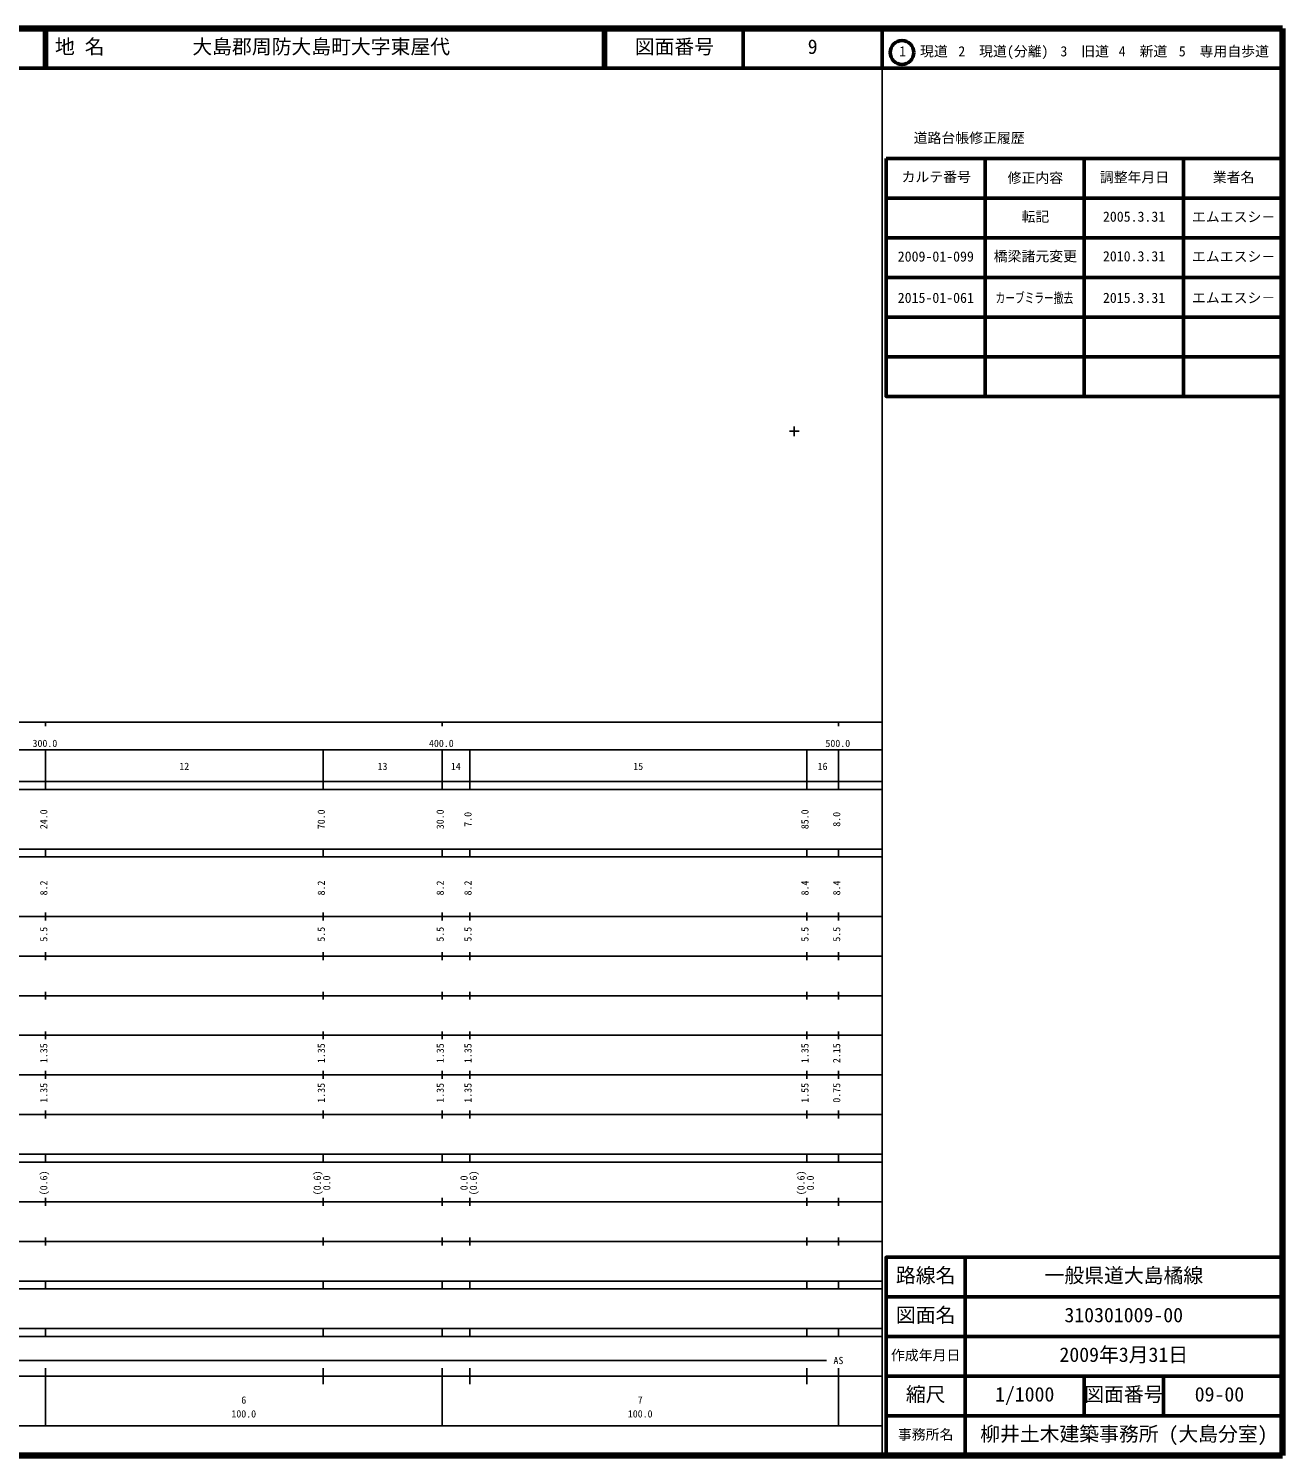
# Model space of a CAD drawing. Units: millimetres on the paper. Extents: x 40 to 680, y 20 to 380.
# Drawn here: x 363.7 to 680, y 20 to 380 of the extents above; entities that cross this region are included whole.
import ezdxf
from ezdxf.enums import TextEntityAlignment as Align

# ---------------------------------------------------------------- set-up
doc = ezdxf.new("R2010")
doc.units = ezdxf.units.MM
doc.layers.add('M-BMK-HTXT', color=7, linetype='Continuous')
doc.layers.add('M-TTL-TXT', color=7, linetype='Continuous')
for name, color, linetype, lineweight in [('M-TTL', 2, 'Continuous', 140), ('M-TTL-BAND', 7, 'Continuous', 25), ('M-TTL-FRAM', 2, 'Continuous', 50), ('M-TTL-LINE', 7, 'Continuous', 50)]:
    doc.layers.add(name, color=color, linetype=linetype, lineweight=lineweight)
doc.styles.add('ＭＳ ゴシック', font='')
doc.styles.get('ＭＳ ゴシック').set_extended_font_data('MS Gothic')

# ---------------------------------------------------------------- blocks, each defined once
blk = doc.blocks.new('plus')
at = {"color": 0, "linetype": 'Continuous', "lineweight": -2}
for p, q in [((-1.25, 0), (1.25, 0)), ((0, -1.25), (0, 1.25))]:
    blk.add_line(p, q, dxfattribs=at)

msp = doc.modelspace()

# ---------------------------------------------------------------- linework, layer by layer
at = {"layer": 'M-TTL'}
for p, q in [((680, 380), (40, 380)), ((680, 20), (680, 380)), ((40, 20), (680, 20))]:
    msp.add_line(p, q, dxfattribs=at)
at = {"layer": 'M-TTL-BAND'}
for p, q in [((579, 20), (579, 370)), ((40, 205), (579, 205)), ((368, 205), (368, 204)), ((468, 205), (468, 204)), ((568, 205), (568, 204)), ((68, 198), (579, 198)), ((368, 188), (368, 198)), ((438, 188), (438, 198)), ((468, 188), (468, 198)), ((475, 188), (475, 198)), ((560, 188), (560, 198)), ((568, 188), (568, 198)), ((40, 190), (579, 190)), ((40, 188), (579, 188)), ((40, 173), (579, 173)), ((368, 171), (368, 173)), ((438, 171), (438, 173)), ((468, 171), (468, 173)), ((475, 171), (475, 173)), ((560, 171), (560, 173)), ((568, 171), (568, 173)), ((40, 171), (579, 171)), ((40, 156), (579, 156)), ((368, 155), (368, 157)), ((438, 155), (438, 157)), ((468, 155), (468, 157)), ((475, 155), (475, 157)), ((560, 155), (560, 157)), ((568, 155), (568, 157)), ((46, 146), (579, 146)), ((368, 145), (368, 147)), ((438, 145), (438, 147)), ((468, 145), (468, 147)), ((475, 145), (475, 147)), ((560, 145), (560, 147)), ((568, 145), (568, 147)), ((368, 135), (368, 137)), ((438, 135), (438, 137)), ((468, 135), (468, 137)), ((475, 135), (475, 137)), ((560, 135), (560, 137)), ((568, 135), (568, 137)), ((52, 136), (579, 136)), ((46, 126), (579, 126)), ((368, 125), (368, 127)), ((438, 125), (438, 127)), ((468, 125), (468, 127)), ((475, 125), (475, 127)), ((560, 125), (560, 127)), ((568, 125), (568, 127)), ((52, 116), (579, 116)), ((368, 115), (368, 117)), ((438, 115), (438, 117)), ((468, 115), (468, 117)), ((475, 115), (475, 117)), ((560, 115), (560, 117)), ((568, 115), (568, 117)), ((46, 106), (579, 106)), ((368, 105), (368, 107)), ((438, 105), (438, 107)), ((468, 105), (468, 107)), ((475, 105), (475, 107)), ((560, 105), (560, 107)), ((568, 105), (568, 107)), ((40, 96), (579, 96)), ((40, 94), (579, 94)), ((368, 94), (368, 96)), ((438, 94), (438, 96)), ((468, 94), (468, 96)), ((475, 94), (475, 96)), ((560, 94), (560, 96)), ((568, 94), (568, 96)), ((49, 84), (579, 84)), ((368, 83), (368, 85)), ((438, 83), (438, 85)), ((468, 83), (468, 85)), ((475, 83), (475, 85)), ((560, 83), (560, 85)), ((568, 83), (568, 85)), ((40, 74), (579, 74)), ((368, 73), (368, 75)), ((438, 73), (438, 75)), ((468, 73), (468, 75)), ((475, 73), (475, 75)), ((560, 73), (560, 75)), ((568, 73), (568, 75)), ((40, 64), (579, 64)), ((40, 62), (579, 62)), ((368, 62), (368, 64)), ((438, 62), (438, 64)), ((468, 62), (468, 64)), ((475, 62), (475, 64)), ((560, 62), (560, 64)), ((568, 62), (568, 64)), ((40, 52), (579, 52)), ((368, 50), (368, 52)), ((438, 50), (438, 52)), ((468, 50), (468, 52)), ((475, 50), (475, 52)), ((560, 50), (560, 52)), ((568, 50), (568, 52)), ((40, 50), (579, 50)), ((71, 44), (565, 44)), ((40, 40), (579, 40)), ((368, 27.5), (368, 42)), ((438, 38), (438, 42)), ((468, 27.5), (468, 42)), ((475, 38), (475, 42)), ((560, 38), (560, 42)), ((568, 27.5), (568, 42)), ((68, 27.5), (579, 27.5))]:
    msp.add_line(p, q, dxfattribs=at)
at = {"layer": 'M-TTL-FRAM'}
msp.add_line((580, 347.197), (680, 347.197), dxfattribs=at)
for points in [[(580, 347.197), (580, 287.197), (680, 287.197)], [(680, 70), (580, 70), (580, 20)]]:
    msp.add_lwpolyline(points, dxfattribs=at)
at = {"layer": 'M-TTL-LINE'}
for p, q in [((367.75, 380), (367.75, 370)), ((368.25, 380), (368.25, 370)), ((508.747, 380), (508.747, 370)), ((509.247, 380), (509.247, 370)), ((543.997, 380), (543.997, 370)), ((579, 380), (579, 370)), ((40, 370), (680, 370)), ((605, 347.197), (605, 287.197)), ((630, 347.197), (630, 287.197)), ((655, 347.197), (655, 287.197)), ((580, 337.197), (680, 337.197)), ((580, 327.197), (680, 327.197)), ((580, 317.197), (680, 317.197)), ((580, 307.197), (680, 307.197)), ((580, 297.197), (680, 297.197)), ((600, 70), (600, 20)), ((680, 60), (580, 60)), ((680, 50), (580, 50)), ((680, 40), (580, 40)), ((630, 40), (630, 30)), ((650, 40), (650, 30)), ((680, 30), (580, 30))]:
    msp.add_line(p, q, dxfattribs=at)
msp.add_circle((584.031, 373.958), 3, dxfattribs=at)

# ---------------------------------------------------------------- block references
at = {"layer": 'M-BMK-HTXT'}
msp.add_blockref('plus', (556.869, 278.387), dxfattribs=at)

# ---------------------------------------------------------------- texts
at = {"layer": 'M-TTL-BAND', "style": 'ＭＳ ゴシック'}
for s, p in [('300.0', (364.719, 198.195)), ('400.0', (464.719, 198.195)), ('500.0', (564.719, 198.195)), ('12', (401.75, 192.405)), ('13', (451.75, 192.405)), ('14', (470.25, 192.405)), ('15', (516.25, 192.405)), ('16', (562.75, 192.405)), ('AS', (566.75, 42.5)), ('6', (417.375, 32.523)), ('7', (517.375, 32.523)), ('100.0', (414.875, 29.033)), ('100.0', (514.875, 29.033))]:
    msp.add_text(s, height=1.833, dxfattribs=at).set_placement(p, align=Align.BOTTOM_LEFT)
for s, p in [('24.0', (369, 178)), ('70.0', (439, 178)), ('30.0', (469, 178)), ('7.0', (476, 178.625)), ('85.0', (561, 178)), ('8.0', (569, 178.625)), ('8.2', (369, 161.299)), ('8.2', (439, 161.299)), ('8.2', (469, 161.299)), ('8.2', (476, 161.299)), ('8.4', (561, 161.299)), ('8.4', (569, 161.299)), ('5.5', (369, 149.625)), ('5.5', (439, 149.625)), ('5.5', (469, 149.625)), ('5.5', (476, 149.625)), ('5.5', (561, 149.625)), ('5.5', (569, 149.625)), ('1.35', (369, 119)), ('1.35', (439, 119)), ('1.35', (469, 119)), ('1.35', (476, 119)), ('1.35', (561, 119)), ('2.15', (569, 119)), ('1.35', (369, 109)), ('1.35', (439, 109)), ('1.35', (469, 109)), ('1.35', (476, 109)), ('1.55', (561, 109)), ('0.75', (569, 109)), ('(0.6)', (369, 85.639)), ('(0.6)', (438, 85.639)), ('0.0', (440.37, 86.889)), ('0.0', (475, 86.889)), ('(0.6)', (477.37, 85.639)), ('(0.6)', (560, 85.639)), ('0.0', (562.37, 86.889))]:
    msp.add_text(s, height=1.833, rotation=90, dxfattribs=at).set_placement(p, align=Align.BOTTOM_LEFT)
at = {"layer": 'M-TTL-TXT', "style": 'ＭＳ ゴシック'}
for s, height, p in [('地 名', 3.666, (370.38, 372.5)), ('大島郡周防大島町大字東屋代', 3.666, (405.024, 372.5)), ('図面番号', 3.666, (516.622, 372.5)), ('9', 3.666, (560.247, 372.5)), ('1\u3000現道', 2.566, (583.323, 372.208)), ('2\u3000現道(分離)', 2.566, (598.244, 372.208)), ('3\u3000旧道', 2.566, (623.996, 372.208)), ('4\u3000新道', 2.566, (638.699, 372.208)), ('5\u3000専用自歩道', 2.566, (653.853, 372.208)), ('道路台帳修正履歴', 2.566, (586.968, 350.363)), ('カルテ番号', 2.566, (583.925, 340.527)), ('修正内容', 2.566, (610.675, 340.273)), ('調整年月日', 2.566, (633.925, 340.447)), ('業者名', 2.566, (662.425, 340.447)), ('転記', 2.566, (614.175, 330.495)), ('2005.3.31', 2.566, (634.712, 330.495)), ('エムエスシ－', 2.566, (657.175, 330.439)), ('橋梁諸元変更', 2.566, (607.175, 320.495)), ('2009-01-099', 2.566, (582.962, 320.439)), ('2010.3.31', 2.566, (634.712, 320.495)), ('エムエスシ－', 2.566, (657.175, 320.439)), ('2015-01-061', 2.566, (582.962, 310.015)), ('2015.3.31', 2.566, (634.712, 310.015)), ('エムエスシ－', 2.566, (657.175, 310.015)), ('路線名', 3.666, (582.5, 62.5)), ('路線名', 3.666, (582.5, 62.5)), ('一般県道大島橘線', 3.666, (620, 62.5)), ('図面名', 3.666, (582.5, 52.5)), ('図面名', 3.666, (582.5, 52.5)), ('310301009-00', 3.666, (625, 52.5)), ('作成年月日', 2.566, (581.25, 43.25)), ('作成年月日', 2.566, (581.25, 43.25)), ('2009年3月31日', 3.666, (623.75, 42.5)), ('縮尺', 3.666, (585, 32.5)), ('縮尺', 3.666, (585, 32.5)), ('1/1000', 3.666, (607.5, 32.5)), ('図面番号', 3.666, (630, 32.5)), ('図面番号', 3.666, (630, 32.5)), ('09-00', 3.666, (657.875, 32.5)), ('事務所名', 2.566, (583, 23.25)), ('事務所名', 2.566, (583, 23.25)), ('柳井土木建築事務所 (大島分室)', 3.666, (603.75, 22.5))]:
    msp.add_text(s, height=height, dxfattribs=at).set_placement(p, align=Align.BOTTOM_LEFT)
at = {"layer": 'M-TTL-TXT', "style": 'ＭＳ ゴシック', "width": 0.7}
msp.add_text('カーブミラー撤去', height=2.566, dxfattribs=at).set_placement((607.625, 310.015), align=Align.BOTTOM_LEFT)

doc.saveas('drawing.dxf')
